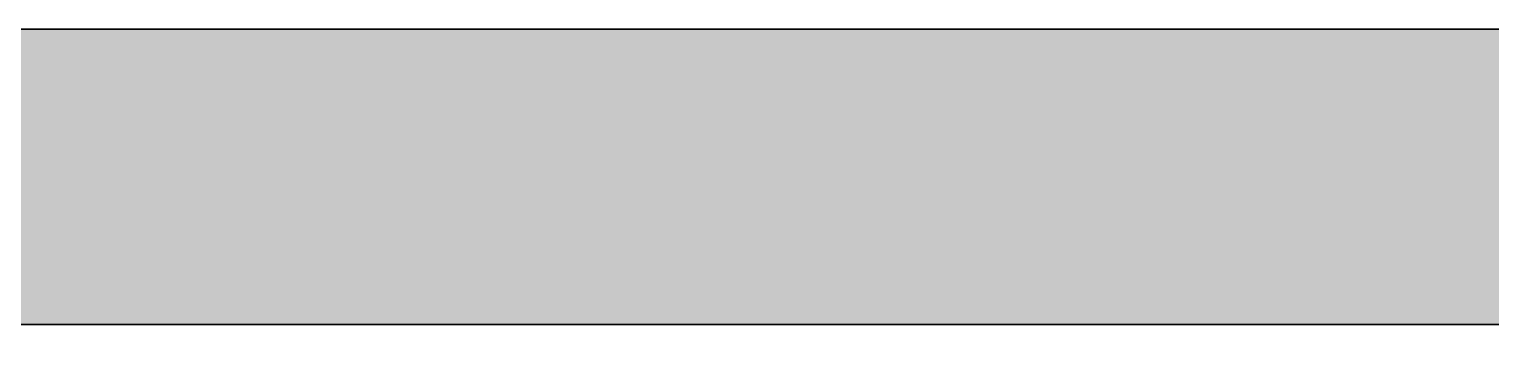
# Model space of a CAD drawing. Header units: inches. Extents: x 14.4 to 54.4, y 6.4 to 13.6.
# Drawn here: x 16.88 to 19.38, y 10.695 to 11.236 of the extents above; entities that cross this region are included whole.
import ezdxf

# ---------------------------------------------------------------- set-up
doc = ezdxf.new("R2010")
doc.units = ezdxf.units.IN
doc.header["$MEASUREMENT"] = 0
doc.layers.get('0').update_dxf_attribs({"true_color": 0xc2ced6})
doc.layers.add('FABRIC-ROLL', color=7, linetype='Continuous', lineweight=30)

# ---------------------------------------------------------------- blocks, each defined once
blk = doc.blocks.new('FABRIC-ROLL1-085586')
at = {"layer": 'FABRIC-ROLL', "transparency": 33554559, "extrusion": (0, 0, -1)}
h = blk.add_hatch(color=254, dxfattribs=at)
h.paths.add_polyline_path([(-23.4994, -1.128), (-23.4994, -1.6339), (-4.4994, -1.6339), (-4.4994, -1.128)])
h.paths.add_polyline_path([(-23.4994, 1.3425), (-23.4994, 0.8366), (-4.4994, 0.8366), (-4.4994, 1.3425)])
at = {"layer": 'FABRIC-ROLL', "linetype": 'Continuous'}
for p, q in [((23.4994, 1.3425), (4.4994, 1.3425)), ((4.4994, 0.8366), (23.4994, 0.8366))]:
    blk.add_line(p, q, dxfattribs=at)
at = {"layer": 'FABRIC-ROLL', "extrusion": (-1.8831e-34, 2.4935e-33, -1)}
for p, q in [((23.4994, 1.3425), (4.4994, 1.3425)), ((4.4994, 0.8366), (23.4994, 0.8366))]:
    blk.add_line(p, q, dxfattribs=at)
blk = doc.blocks.new('ROLL-085586')
blk.add_blockref('FABRIC-ROLL1-085586', (10.3806, 9.8933))
blk = doc.blocks.new('SYSTEM-085586')
blk.add_blockref('ROLL-085586', (0, 0))

msp = doc.modelspace()

# ---------------------------------------------------------------- block references
msp.add_blockref('SYSTEM-085586', (0, 0))

doc.saveas('drawing.dxf')
